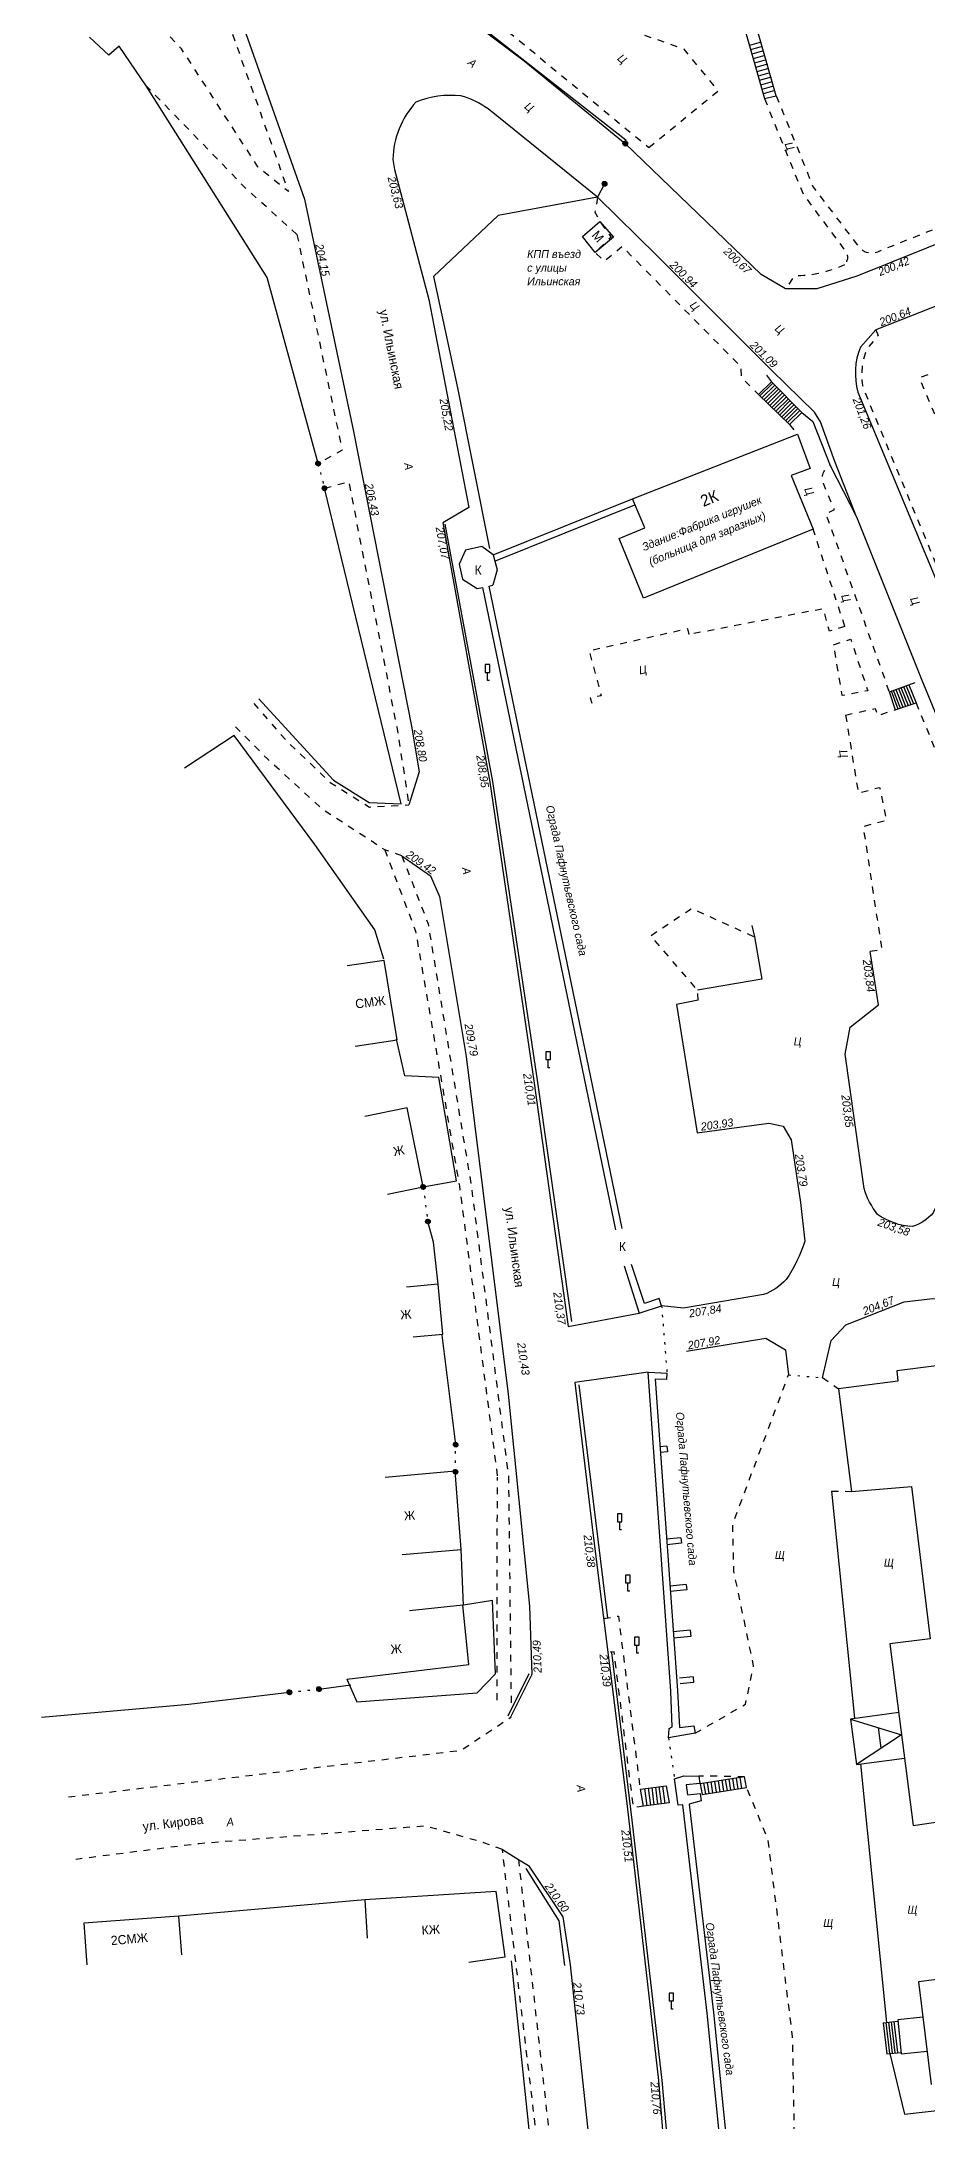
# Model space of a CAD drawing. Header units: metres. Extents: x 2227888 to 2228620, y 529759 to 530801.
# Drawn here: x 2227902.1 to 2227999, y 530224.7 to 530452.1 of the extents above; entities that cross this region are included whole.
import ezdxf

# ---------------------------------------------------------------- set-up
doc = ezdxf.new("R2010")
doc.units = ezdxf.units.M
doc.header["$LTSCALE"] = 0.5
for name, pattern in [('189_3', [3, 1.5, -1.5]), ('24', [3, 1.5, -1.5]), ('366', [2, 0.5, -1.5]), ('CONTI', [0])]:
    doc.linetypes.add(name, pattern=pattern)
for name, color, linetype in [('АВТОДОРОГИ', 252, 'CONTI'), ('ЗДАН_ОБЩЕСТ', 252, 'CONTI'), ('ЗДАНИЯ_ЖИЛЫЕ', 252, 'CONTI'), ('КУЛЬТ_РИТУАЛ', 252, 'CONTI'), ('ОГРАЖДЕНИЯ', 252, 'CONTI'), ('СКЛАДСКИЕ', 252, 'CONTI'), ('СООРУЖЕНИЯ', 252, 'CONTI'), ('ТРОТУАРЫ', 252, 'CONTI')]:
    doc.layers.add(name, color=color, linetype=linetype)
doc.layers.get('0').off()
doc.styles.get("Standard").update_dxf_attribs({"font": '', "height": 0.875})
doc.styles.add('БМ431', font='', dxfattribs={"height": 0.875})
doc.styles.add('древний курсив', font='', dxfattribs={"height": 0.875})
doc.styles.add('рубленый', font='', dxfattribs={"height": 1})
doc.styles.get('Standard').set_extended_font_data('Bm431', italic=True)
doc.styles.get('БМ431').set_extended_font_data('Bm431', italic=True)
doc.styles.get('древний курсив').set_extended_font_data('D431', italic=True)
doc.styles.get('рубленый').set_extended_font_data('P131')
doc.linetypes.add('119_3', pattern='A,6,-2,[12,GUGK.shx,S=1,R=0,X=0,Y=0],6,[12,GUGK.shx,S=1,R=180,X=0,Y=0],-2', length=16)
doc.linetypes.add('122_k', pattern='A,1,-2,6,-0.5,-0.2,["К",Standard,S=2,R=0,X=-0.1,Y=-1],-0.2,-2,6,-2,6,-2,6', length=33.9)
doc.linetypes.add('136', pattern='A,4,[2,GUGK.shx,S=0.2,R=0,X=0,Y=0],4,-2', length=10)
doc.linetypes.add('280', pattern='A,2,[9,GUGK.shx,S=0.25,R=0,X=0,Y=0.5],2,0', length=4)
doc.linetypes.add('474_1', pattern='A,1.5,[4,GUGK.shx,S=1,R=0,X=0,Y=-0.5],-0.5,[5,GUGK.shx,S=0.3,R=45,X=0,Y=0.5],0.001,-0.5,0.5', length=3.001)
doc.linetypes.add('474_2', pattern='A,2,[8,GUGK.shx,S=0.1,R=0,X=0,Y=0],2', length=4)
doc.linetypes.add('475_1a', pattern='A,2.5,[5,GUGK.shx,S=0.6,R=45,X=0,Y=0],2.5', length=5)

# ---------------------------------------------------------------- blocks, each defined once
blk = doc.blocks.new('g206_3')
for p, q in [((0.25, 1.75), (-0.25, 1.75)), ((-0.25, 1.75), (-0.25, 0.9)), ((-0.25, 0.9), (0, 0.9)), ((0, 0.9), (0.25, 0.9)), ((0, 0), (0, 0.9)), ((0.2, 0), (0, 0)), ((0.25, 0.9), (0.25, 1.75))]:
    blk.add_line(p, q)
blk = doc.blocks.new('g107_1a')
at = {"linetype": 'Continuous'}
for p, q in [((-0.25, 0.05), (-0.05, 0.25)), ((-0.25, 0.05), (-0.05, 0.25)), ((-0.25, 0.04), (-0.04, 0.25)), ((-0.25, 0.04), (-0.04, 0.25)), ((-0.25, 0.04), (-0.04, 0.25)), ((-0.25, 0.04), (-0.04, 0.25)), ((-0.25, 0.04), (-0.04, 0.25)), ((-0.25, 0.03), (-0.03, 0.25)), ((-0.25, 0.03), (-0.03, 0.25)), ((-0.25, 0.03), (-0.03, 0.25)), ((-0.25, 0.03), (-0.03, 0.25)), ((-0.25, 0.03), (-0.03, 0.25)), ((-0.25, 0.02), (-0.02, 0.25)), ((-0.25, 0.02), (-0.02, 0.25)), ((-0.25, 0.02), (-0.02, 0.25)), ((-0.25, 0.02), (-0.02, 0.25)), ((-0.25, 0.02), (-0.02, 0.25)), ((-0.25, 0.01), (-0.01, 0.25)), ((-0.25, 0.01), (-0.01, 0.25)), ((-0.25, 0.01), (-0.01, 0.25)), ((-0.25, 0.01), (-0.01, 0.25)), ((-0.25, 0.01), (-0.01, 0.25)), ((-0.25, 0), (0, 0.25)), ((-0.25, 0), (0, 0.25)), ((-0.25, 0), (0, 0.25)), ((-0.25, 0), (0, 0.25)), ((-0.25, 0), (0, 0.25)), ((-0.25, 0), (0, 0.25)), ((-0.25, -0.01), (0.01, 0.25)), ((-0.25, -0.01), (0.01, 0.25)), ((-0.25, -0.01), (0.01, 0.25)), ((-0.25, -0.01), (0.01, 0.25)), ((-0.25, -0.01), (0.01, 0.25)), ((-0.25, -0.01), (0.01, 0.25)), ((-0.25, -0.02), (0.02, 0.25)), ((-0.25, -0.02), (0.02, 0.25)), ((-0.25, -0.02), (0.02, 0.25)), ((-0.25, -0.02), (0.02, 0.25)), ((-0.25, -0.02), (0.02, 0.25)), ((-0.25, -0.02), (0.02, 0.25)), ((-0.25, -0.03), (0.03, 0.25)), ((-0.25, -0.03), (0.03, 0.25)), ((-0.25, -0.03), (0.03, 0.25)), ((-0.25, -0.03), (0.03, 0.25)), ((-0.25, -0.03), (0.03, 0.25)), ((-0.25, -0.03), (0.03, 0.25)), ((-0.25, -0.04), (0.03, 0.25)), ((-0.25, -0.04), (0.04, 0.25)), ((-0.25, -0.04), (0.04, 0.25)), ((-0.25, -0.04), (0.04, 0.25)), ((-0.25, -0.04), (0.04, 0.25)), ((-0.25, -0.04), (0.04, 0.25)), ((-0.25, -0.04), (0.04, 0.25)), ((-0.25, -0.05), (0.05, 0.25)), ((-0.25, -0.05), (0.05, 0.25)), ((-0.25, -0.05), (0.05, 0.25)), ((-0.24, 0.08), (-0.08, 0.24)), ((-0.24, 0.08), (-0.08, 0.24)), ((-0.24, 0.08), (-0.08, 0.24)), ((-0.24, 0.07), (-0.07, 0.24)), ((-0.24, 0.07), (-0.07, 0.24)), ((-0.24, 0.07), (-0.07, 0.24)), ((-0.24, 0.07), (-0.07, 0.24)), ((-0.24, 0.06), (-0.06, 0.24)), ((-0.24, 0.06), (-0.06, 0.24)), ((-0.24, 0.06), (-0.06, 0.24)), ((-0.24, 0.06), (-0.06, 0.24)), ((-0.24, 0.06), (-0.06, 0.24)), ((-0.24, 0.05), (-0.05, 0.24)), ((-0.24, 0.05), (-0.05, 0.24)), ((-0.24, -0.05), (0.05, 0.24)), ((-0.24, -0.05), (0.05, 0.24)), ((-0.24, -0.05), (0.05, 0.24)), ((-0.24, -0.05), (0.05, 0.24)), ((-0.24, -0.06), (0.06, 0.24)), ((-0.24, -0.06), (0.06, 0.24)), ((-0.24, -0.06), (0.06, 0.24)), ((-0.24, -0.06), (0.06, 0.24)), ((-0.24, -0.06), (0.06, 0.24)), ((-0.24, -0.06), (0.06, 0.24)), ((-0.24, -0.06), (0.06, 0.24)), ((-0.24, -0.07), (0.07, 0.24)), ((-0.24, -0.07), (0.07, 0.24)), ((-0.24, -0.07), (0.07, 0.24)), ((-0.24, -0.07), (0.07, 0.24)), ((-0.24, -0.07), (0.07, 0.24)), ((-0.24, -0.07), (0.07, 0.24)), ((-0.24, -0.07), (0.07, 0.24)), ((-0.24, -0.08), (0.08, 0.24)), ((-0.24, -0.08), (0.08, 0.24)), ((-0.24, -0.08), (0.08, 0.24)), ((-0.24, -0.08), (0.08, 0.24)), ((-0.24, -0.08), (0.08, 0.24)), ((-0.24, -0.08), (0.08, 0.24)), ((-0.24, -0.08), (0.08, 0.24)), ((-0.24, -0.08), (0.08, 0.24)), ((-0.23, 0.11), (-0.11, 0.23)), ((-0.23, 0.1), (-0.1, 0.23)), ((-0.23, 0.1), (-0.1, 0.23)), ((-0.23, 0.1), (-0.1, 0.23)), ((-0.23, 0.09), (-0.09, 0.23)), ((-0.23, 0.09), (-0.09, 0.23)), ((-0.23, 0.09), (-0.09, 0.23)), ((-0.24, 0.09), (-0.09, 0.23)), ((-0.23, -0.09), (0.09, 0.23)), ((-0.23, -0.09), (0.09, 0.23)), ((-0.23, -0.09), (0.09, 0.23)), ((-0.23, -0.09), (0.09, 0.23)), ((-0.23, -0.09), (0.09, 0.23)), ((-0.23, -0.09), (0.09, 0.23)), ((-0.23, -0.09), (0.09, 0.23)), ((-0.23, -0.09), (0.09, 0.23)), ((-0.23, -0.1), (0.1, 0.23)), ((-0.23, -0.1), (0.1, 0.23)), ((-0.23, -0.1), (0.1, 0.23)), ((-0.23, -0.1), (0.1, 0.23)), ((-0.23, -0.1), (0.1, 0.23)), ((-0.23, -0.1), (0.1, 0.23)), ((-0.23, -0.1), (0.1, 0.23)), ((-0.23, -0.1), (0.1, 0.23)), ((-0.23, -0.11), (0.11, 0.23)), ((-0.23, -0.11), (0.11, 0.23)), ((-0.23, -0.11), (0.11, 0.23)), ((-0.22, 0.12), (-0.13, 0.22)), ((-0.22, 0.12), (-0.12, 0.22)), ((-0.22, 0.12), (-0.12, 0.22)), ((-0.22, 0.11), (-0.11, 0.22)), ((-0.22, 0.11), (-0.11, 0.22)), ((-0.22, -0.11), (0.11, 0.22)), ((-0.22, -0.11), (0.11, 0.22)), ((-0.22, -0.11), (0.11, 0.22)), ((-0.22, -0.11), (0.11, 0.22)), ((-0.22, -0.11), (0.11, 0.22)), ((-0.22, -0.12), (0.12, 0.22)), ((-0.22, -0.12), (0.12, 0.22)), ((-0.22, -0.12), (0.12, 0.22)), ((-0.22, -0.12), (0.12, 0.22)), ((-0.22, -0.12), (0.12, 0.22)), ((-0.22, -0.12), (0.12, 0.22)), ((-0.22, -0.12), (0.12, 0.22)), ((-0.22, -0.12), (0.12, 0.22)), ((-0.22, -0.12), (0.12, 0.22)), ((-0.22, -0.13), (0.13, 0.22)), ((-0.22, -0.13), (0.13, 0.22)), ((-0.21, 0.14), (-0.14, 0.21)), ((-0.21, 0.13), (-0.13, 0.21)), ((-0.21, 0.13), (-0.13, 0.21)), ((-0.21, -0.13), (0.13, 0.21)), ((-0.21, -0.13), (0.13, 0.21)), ((-0.21, -0.13), (0.13, 0.21)), ((-0.21, -0.13), (0.13, 0.21)), ((-0.21, -0.13), (0.13, 0.21)), ((-0.21, -0.13), (0.13, 0.21)), ((-0.21, -0.13), (0.13, 0.21)), ((-0.21, -0.14), (0.14, 0.21)), ((-0.21, -0.14), (0.14, 0.21)), ((-0.21, -0.14), (0.14, 0.21)), ((-0.21, -0.14), (0.14, 0.21)), ((-0.21, -0.14), (0.14, 0.21)), ((-0.21, -0.14), (0.14, 0.21)), ((-0.21, -0.14), (0.14, 0.21)), ((-0.21, -0.14), (0.14, 0.21)), ((-0.2, 0.15), (-0.15, 0.2)), ((-0.2, 0.14), (-0.14, 0.2)), ((-0.2, -0.14), (0.14, 0.2)), ((-0.2, -0.14), (0.14, 0.2)), ((-0.2, -0.15), (0.15, 0.2)), ((-0.2, -0.15), (0.15, 0.2)), ((-0.2, -0.15), (0.15, 0.2)), ((-0.2, -0.15), (0.15, 0.2)), ((-0.2, -0.15), (0.15, 0.2)), ((-0.2, -0.15), (0.15, 0.2)), ((-0.2, -0.15), (0.15, 0.2)), ((-0.2, -0.15), (0.15, 0.2)), ((-0.2, -0.15), (0.15, 0.2)), ((-0.2, -0.16), (0.16, 0.2)), ((-0.2, -0.16), (0.16, 0.2)), ((-0.19, 0.16), (-0.16, 0.19)), ((-0.19, -0.16), (0.16, 0.19)), ((-0.19, -0.16), (0.16, 0.19)), ((-0.19, -0.16), (0.16, 0.19)), ((-0.19, -0.16), (0.16, 0.19)), ((-0.19, -0.16), (0.16, 0.19)), ((-0.19, -0.16), (0.16, 0.19)), ((-0.19, -0.16), (0.16, 0.19)), ((-0.19, -0.16), (0.16, 0.19)), ((-0.19, -0.16), (0.16, 0.19)), ((-0.19, -0.17), (0.17, 0.19)), ((-0.19, -0.17), (0.17, 0.19)), ((-0.19, -0.17), (0.17, 0.19)), ((-0.18, -0.17), (0.17, 0.18)), ((-0.18, -0.17), (0.17, 0.18)), ((-0.18, -0.17), (0.17, 0.18)), ((-0.18, -0.17), (0.17, 0.18)), ((-0.18, -0.17), (0.17, 0.18)), ((-0.18, -0.17), (0.17, 0.18)), ((-0.18, -0.17), (0.17, 0.18)), ((-0.18, -0.17), (0.17, 0.18)), ((-0.18, -0.18), (0.18, 0.18)), ((-0.18, -0.18), (0.18, 0.18)), ((-0.18, -0.18), (0.18, 0.18)), ((-0.18, -0.18), (0.18, 0.18)), ((-0.17, -0.18), (0.18, 0.17)), ((-0.17, -0.18), (0.18, 0.17)), ((-0.17, -0.18), (0.18, 0.17)), ((-0.17, -0.18), (0.18, 0.17)), ((-0.17, -0.18), (0.18, 0.17)), ((-0.17, -0.18), (0.18, 0.17)), ((-0.17, -0.18), (0.18, 0.17)), ((-0.17, -0.19), (0.19, 0.17)), ((-0.17, -0.19), (0.19, 0.17)), ((-0.17, -0.19), (0.19, 0.17)), ((-0.17, -0.19), (0.19, 0.17)), ((-0.16, -0.19), (0.19, 0.16)), ((-0.16, -0.19), (0.19, 0.16)), ((-0.16, -0.19), (0.19, 0.16)), ((-0.16, -0.19), (0.19, 0.16)), ((-0.16, -0.19), (0.19, 0.16)), ((-0.16, -0.19), (0.19, 0.16)), ((-0.16, -0.19), (0.19, 0.16)), ((-0.16, -0.19), (0.19, 0.16)), ((-0.16, -0.19), (0.19, 0.16)), ((-0.16, -0.2), (0.2, 0.16)), ((-0.15, -0.2), (0.2, 0.15)), ((-0.15, -0.2), (0.2, 0.15)), ((-0.15, -0.2), (0.2, 0.15)), ((-0.15, -0.2), (0.2, 0.15)), ((-0.15, -0.2), (0.2, 0.15)), ((-0.15, -0.2), (0.2, 0.15)), ((-0.15, -0.2), (0.2, 0.15)), ((-0.15, -0.2), (0.2, 0.15)), ((-0.15, -0.2), (0.2, 0.15)), ((-0.15, -0.2), (0.2, 0.15)), ((-0.14, -0.2), (0.2, 0.14)), ((-0.14, -0.2), (0.2, 0.14)), ((-0.14, -0.21), (0.21, 0.14)), ((-0.14, -0.21), (0.21, 0.14)), ((-0.14, -0.21), (0.21, 0.14)), ((-0.14, -0.21), (0.21, 0.14)), ((-0.14, -0.21), (0.21, 0.14)), ((-0.14, -0.21), (0.21, 0.14)), ((-0.14, -0.21), (0.21, 0.14)), ((-0.13, -0.21), (0.21, 0.13)), ((-0.13, -0.21), (0.21, 0.13)), ((-0.13, -0.21), (0.21, 0.13)), ((-0.13, -0.21), (0.21, 0.13)), ((-0.13, -0.21), (0.21, 0.13)), ((-0.13, -0.21), (0.21, 0.13)), ((-0.13, -0.21), (0.21, 0.13)), ((-0.13, -0.22), (0.22, 0.13)), ((-0.13, -0.22), (0.22, 0.13)), ((-0.13, -0.22), (0.22, 0.12)), ((-0.12, -0.22), (0.22, 0.12)), ((-0.12, -0.22), (0.22, 0.12)), ((-0.12, -0.22), (0.22, 0.12)), ((-0.12, -0.22), (0.22, 0.12)), ((-0.12, -0.22), (0.22, 0.12)), ((-0.12, -0.22), (0.22, 0.12)), ((-0.12, -0.22), (0.22, 0.12)), ((-0.12, -0.22), (0.22, 0.12)), ((-0.11, -0.22), (0.22, 0.11)), ((-0.11, -0.22), (0.22, 0.11)), ((-0.11, -0.22), (0.22, 0.11)), ((-0.11, -0.22), (0.22, 0.11)), ((-0.11, -0.22), (0.22, 0.11)), ((-0.11, -0.23), (0.23, 0.11)), ((-0.11, -0.23), (0.23, 0.11)), ((-0.11, -0.23), (0.23, 0.11)), ((-0.11, -0.23), (0.23, 0.11)), ((-0.1, -0.23), (0.23, 0.1)), ((-0.1, -0.23), (0.23, 0.1)), ((-0.1, -0.23), (0.23, 0.1)), ((-0.1, -0.23), (0.23, 0.1)), ((-0.1, -0.23), (0.23, 0.1)), ((-0.1, -0.23), (0.23, 0.1)), ((-0.1, -0.23), (0.23, 0.1)), ((-0.1, -0.23), (0.23, 0.1)), ((-0.09, -0.23), (0.23, 0.09)), ((-0.09, -0.23), (0.23, 0.09)), ((-0.09, -0.23), (0.23, 0.09)), ((-0.09, -0.23), (0.23, 0.09)), ((-0.09, -0.23), (0.23, 0.09)), ((-0.09, -0.23), (0.23, 0.09)), ((-0.09, -0.23), (0.23, 0.09)), ((-0.09, -0.24), (0.23, 0.09)), ((-0.08, -0.24), (0.24, 0.08)), ((-0.08, -0.24), (0.24, 0.08)), ((-0.08, -0.24), (0.24, 0.08)), ((-0.08, -0.24), (0.24, 0.08)), ((-0.08, -0.24), (0.24, 0.08)), ((-0.08, -0.24), (0.24, 0.08)), ((-0.08, -0.24), (0.24, 0.08)), ((-0.07, -0.24), (0.24, 0.07)), ((-0.07, -0.24), (0.24, 0.07)), ((-0.07, -0.24), (0.24, 0.07)), ((-0.07, -0.24), (0.24, 0.07)), ((-0.07, -0.24), (0.24, 0.07)), ((-0.07, -0.24), (0.24, 0.07)), ((-0.07, -0.24), (0.24, 0.07)), ((-0.06, -0.24), (0.24, 0.06)), ((-0.06, -0.24), (0.24, 0.06)), ((-0.06, -0.24), (0.24, 0.06)), ((-0.06, -0.24), (0.24, 0.06)), ((-0.06, -0.24), (0.24, 0.06)), ((-0.06, -0.24), (0.24, 0.06)), ((-0.06, -0.24), (0.24, 0.06)), ((-0.06, -0.24), (0.24, 0.06)), ((-0.05, -0.24), (0.24, 0.05)), ((-0.05, -0.24), (0.24, 0.05)), ((-0.05, -0.24), (0.24, 0.05)), ((-0.05, -0.25), (0.25, 0.05)), ((-0.05, -0.25), (0.25, 0.05)), ((-0.05, -0.25), (0.25, 0.05)), ((-0.04, -0.25), (0.25, 0.04)), ((-0.04, -0.25), (0.25, 0.04)), ((-0.04, -0.25), (0.25, 0.04)), ((-0.04, -0.25), (0.25, 0.04)), ((-0.04, -0.25), (0.25, 0.04)), ((-0.04, -0.25), (0.25, 0.04)), ((-0.04, -0.25), (0.25, 0.04)), ((-0.03, -0.25), (0.25, 0.03)), ((-0.03, -0.25), (0.25, 0.03)), ((-0.03, -0.25), (0.25, 0.03)), ((-0.03, -0.25), (0.25, 0.03)), ((-0.03, -0.25), (0.25, 0.03)), ((-0.03, -0.25), (0.25, 0.03)), ((-0.02, -0.25), (0.25, 0.02)), ((-0.02, -0.25), (0.25, 0.02)), ((-0.02, -0.25), (0.25, 0.02)), ((-0.02, -0.25), (0.25, 0.02)), ((-0.02, -0.25), (0.25, 0.02)), ((-0.02, -0.25), (0.25, 0.02)), ((-0.01, -0.25), (0.25, 0.01)), ((-0.01, -0.25), (0.25, 0.01)), ((-0.01, -0.25), (0.25, 0.01)), ((-0.01, -0.25), (0.25, 0.01)), ((-0.01, -0.25), (0.25, 0.01)), ((-0.01, -0.25), (0.25, 0.01)), ((0, -0.25), (0.25, 0)), ((0, -0.25), (0.25, 0)), ((0, -0.25), (0.25, 0)), ((0, -0.25), (0.25, 0)), ((0, -0.25), (0.25, 0)), ((0, -0.25), (0.25, 0)), ((0.01, -0.25), (0.25, -0.01)), ((0.01, -0.25), (0.25, -0.01)), ((0.01, -0.25), (0.25, -0.01)), ((0.01, -0.25), (0.25, -0.01)), ((0.01, -0.25), (0.25, -0.01)), ((0.02, -0.25), (0.25, -0.02)), ((0.02, -0.25), (0.25, -0.02)), ((0.02, -0.25), (0.25, -0.02)), ((0.02, -0.25), (0.25, -0.02)), ((0.02, -0.25), (0.25, -0.02)), ((0.02, -0.25), (0.25, -0.02)), ((0.03, -0.25), (0.25, -0.03)), ((0.03, -0.25), (0.25, -0.03)), ((0.03, -0.25), (0.25, -0.03)), ((0.03, -0.25), (0.25, -0.03)), ((0.03, -0.25), (0.25, -0.04)), ((0.04, -0.25), (0.25, -0.04)), ((0.04, -0.25), (0.25, -0.04)), ((0.04, -0.25), (0.25, -0.04)), ((0.04, -0.25), (0.25, -0.04)), ((0.05, -0.25), (0.25, -0.05)), ((0.05, -0.25), (0.25, -0.05)), ((0.05, -0.24), (0.24, -0.05)), ((0.05, -0.24), (0.24, -0.05)), ((0.05, -0.24), (0.24, -0.05)), ((0.06, -0.24), (0.24, -0.06)), ((0.06, -0.24), (0.24, -0.06)), ((0.06, -0.24), (0.24, -0.06)), ((0.06, -0.24), (0.24, -0.06)), ((0.07, -0.24), (0.24, -0.07)), ((0.07, -0.24), (0.24, -0.07)), ((0.07, -0.24), (0.24, -0.07)), ((0.07, -0.24), (0.24, -0.07)), ((0.08, -0.24), (0.24, -0.08)), ((0.08, -0.24), (0.24, -0.08)), ((0.08, -0.24), (0.24, -0.08)), ((0.08, -0.24), (0.24, -0.08)), ((0.09, -0.23), (0.23, -0.09)), ((0.09, -0.23), (0.23, -0.09)), ((0.09, -0.23), (0.23, -0.09)), ((0.1, -0.23), (0.23, -0.1)), ((0.1, -0.23), (0.23, -0.1)), ((0.1, -0.23), (0.23, -0.1)), ((0.11, -0.23), (0.23, -0.11)), ((0.11, -0.23), (0.23, -0.11)), ((0.11, -0.22), (0.22, -0.11)), ((0.12, -0.22), (0.22, -0.12)), ((0.12, -0.22), (0.22, -0.12)), ((0.12, -0.22), (0.22, -0.12)), ((0.13, -0.21), (0.21, -0.13)), ((0.13, -0.21), (0.21, -0.13)), ((0.14, -0.21), (0.21, -0.14)), ((0.14, -0.21), (0.21, -0.14)), ((0.15, -0.2), (0.2, -0.15)), ((0.16, -0.19), (0.19, -0.16)), ((0.17, -0.18), (0.18, -0.17))]:
    blk.add_line(p, q, dxfattribs=at)
blk.add_circle((0, 0), 0.25, dxfattribs=at)

msp = doc.modelspace()

# ---------------------------------------------------------------- linework, layer by layer
at = {"layer": 'АВТОДОРОГИ', "flags": 128}
for points in [[(2227929.26, 530469.35), (2227935.58, 530464.54), (2227954.87, 530450.06), (2227965.93, 530440.99)], [(2227951.13, 530371.17), (2227955.95, 530338.5), (2227959.69, 530311.62), (2227967.45, 530313.07)], [(2227968.44, 530306.61), (2227960.41, 530305.5), (2227962.42, 530288.77), (2227966.15, 530259.17), (2227969.57, 530229.17), (2227970.89, 530212.78), (2227973.11, 530191.92), (2227977.44, 530155.29), (2227981.5, 530122.65), (2227987.56, 530076.55), (2227989.68, 530065.06), (2227991.75, 530059.38), (2228009.8, 530025.5), (2228018.66, 530013.27), (2228027.96, 530004.54), (2228046.15, 529991.71), (2228067.19, 529977.6), (2228088.86, 529963.19), (2228116.85, 529944.65), (2228124.81, 529941.09), (2228131.47, 529940.75), (2228156.83, 529945.32)]]:
    msp.add_lwpolyline(points, dxfattribs=at)
for points, elevation in [([(2227923.2, 530456.52), (2227930.85, 530434.9), (2227936.2, 530409.5), (2227942.57, 530377.27), (2227943.41, 530372.27), (2227942.28, 530368.68)], 203.07), ([(2227941.5, 530363.11), (2227944.62, 530360.92), (2227945.63, 530358.65), (2227948.55, 530341.16), (2227953.12, 530304.22), (2227955.45, 530281.02), (2227955.73, 530273.58), (2227953.36, 530268.84)], 203.07), ([(2227952.49, 530254.42), (2227954.25, 530253.34), (2227955.36, 530252.66), (2227959.11, 530247.07), (2227959.92, 530241.81), (2227961.9, 530223.08), (2227965.08, 530189.93), (2227965.52, 530184.78), (2227965.92, 530180.19), (2227968.98, 530153.96), (2227969.71, 530147.09), (2227970.86, 530138.67), (2227976.65, 530087.79), (2227978.19, 530076.67), (2227979.79, 530067.88), (2227979.86, 530062.34), (2227974.66, 530058.11)], 210.88)]:
    msp.add_lwpolyline(points, dxfattribs=dict(at, elevation=elevation))
msp.add_lwpolyline([(2227962.91, 530435.12), (2227950.93, 530444.78, 0.097787), (2227947.95, 530446.22, 0.121802), (2227943.04, 530445.51, 0.182618), (2227940.52, 530439.25), (2227940.7, 530438.16), (2227944.46, 530423.94), (2227948.84, 530401.2), (2227945.99, 530399.5), (2227951.13, 530371.17)], format="xyb", dxfattribs=at)
at = {"layer": 'АВТОДОРОГИ', "linetype": '189_3', "flags": 128}
for points in [[(2227925.3, 530379.76), (2227928.84, 530375.73), (2227933.68, 530371.11), (2227937.96, 530368.43), (2227942.28, 530368.68)], [(2227905.05, 530260.18), (2227947.96, 530265.27), (2227953.46, 530268.92)], [(2227952.49, 530254.42), (2227950.47, 530255.17), (2227944.07, 530256.99), (2227919.34, 530255.06), (2227905.86, 530253.34)]]:
    msp.add_lwpolyline(points, dxfattribs=at)
at = {"layer": 'АВТОДОРОГИ', "linetype": '189_3', "elevation": 203.07, "flags": 128}
msp.add_lwpolyline([(2227941.5, 530363.11), (2227939.63, 530363.76), (2227932.86, 530368.15), (2227926.81, 530373.7), (2227923.32, 530377.2)], dxfattribs=at)
at = {"layer": 'ЗДАН_ОБЩЕСТ', "linetype": 'Continuous'}
msp.add_lwpolyline([(2227998.46, 530236.1), (2227995.73, 530235.8), (2227996.11, 530232.09), (2227998.93, 530232.38)], dxfattribs=at)
at = {"layer": 'ЗДАНИЯ_ЖИЛЫЕ', "linetype": '24', "flags": 128}
msp.add_lwpolyline([(2227999.01, 530415.7), (2227998.09, 530415.36), (2228005.67, 530397.15)], dxfattribs=at)
at = {"layer": 'ЗДАНИЯ_ЖИЛЫЕ', "extrusion": (8.57602e-17, -6.2339e-17, -1)}
msp.add_lwpolyline([(-2227967.94, 530391.26), (-2227965.27, 530397.81), (-2227968.07, 530398.97), (-2227966.72, 530402.13), (-2227984.76, 530409.22), (-2227986.14, 530405.45), (-2227984.08, 530404.68), (-2227986.47, 530398.84)], close=True, dxfattribs=at)
at = {"layer": 'ЗДАНИЯ_ЖИЛЫЕ', "flags": 128}
for points in [[(2227936.41, 530342.29), (2227941, 530342.97), (2227939.58, 530351.64), (2227935.53, 530351.05)], [(2227939.95, 530326.1), (2227943.83, 530326.89), (2227942.08, 530335.52), (2227937.46, 530334.58)], [(2227942.73, 530310.49), (2227945.97, 530310.77), (2227945.48, 530316.24), (2227942.01, 530315.94)], [(2227941.53, 530286.67), (2227948, 530287.24), (2227947.33, 530295.79), (2227939.66, 530295.12)], [(2227935.49, 530273.04), (2227948.84, 530274.64), (2227948.17, 530281.14), (2227942.33, 530280.54)], [(2227948.82, 530242.09), (2227952.8, 530242.7), (2227951.8, 530249.82), (2227937.44, 530248.91), (2227937.72, 530244.72)], [(2227917.43, 530242.91), (2227917.11, 530247.15), (2227906.71, 530246.37), (2227907.05, 530241.8)]]:
    msp.add_lwpolyline(points, dxfattribs=at)
at = {"layer": 'КУЛЬТ_РИТУАЛ', "linetype": 'Continuous'}
for points in [[(2228013.27, 530308.98), (2227995.64, 530306.76), (2227995.73, 530305.66), (2227989.25, 530304.79), (2227990.67, 530293.59), (2227997.22, 530294.12), (2227999.26, 530277.48), (2227994.87, 530276.91), (2227997.43, 530257.05), (2228001.85, 530257.71)], [(2228004, 530240.71), (2227997.98, 530239.95), (2227999.38, 530228.74)]]:
    msp.add_lwpolyline(points, dxfattribs=at)
at = {"layer": 'КУЛЬТ_РИТУАЛ', "linetype": 'Continuous', "elevation": -0.1}
msp.add_lwpolyline([(2227995.84, 530269.4), (2227990.56, 530268.66), (2227991.22, 530263.73), (2227996.48, 530264.42)], dxfattribs=at)
at = {"layer": 'КУЛЬТ_РИТУАЛ', "flags": 128}
for points in [[(2227990.56, 530268.66), (2227996.15, 530266.98), (2227991.22, 530263.73)], [(2227993.59, 530267.75), (2227993.89, 530265.49)], [(2227994.12, 530235.48), (2227995.75, 530235.64)], [(2227994.12, 530235.48), (2227994.52, 530232.08)], [(2227994.42, 530235.51), (2227994.82, 530232.11)], [(2227994.72, 530235.55), (2227995.11, 530232.15)], [(2227995.01, 530235.58), (2227995.41, 530232.18)], [(2227995.31, 530235.62), (2227995.71, 530232.22)], [(2227994.52, 530232.08), (2227996.09, 530232.24)]]:
    msp.add_lwpolyline(points, dxfattribs=at)
at = {"layer": 'ОГРАЖДЕНИЯ', "linetype": '474_1', "flags": 128}
for points in [[(2227941.17, 530514.79), (2227940.29, 530514.34), (2227934.26, 530505.52), (2227932.06, 530501.09), (2227931.3, 530499.54), (2227930.5, 530496.51), (2227929.77, 530491.84), (2227931.42, 530477.22), (2227933.31, 530470.77), (2227935.73, 530465.38), (2227937.9, 530463.44), (2227966, 530441.39), (2227965.93, 530440.99)], [(2227963.67, 530436.6), (2227962.91, 530435.12), (2227952.03, 530433.12), (2227944.95, 530426.47), (2227947.6, 530414.29), (2227951.1, 530396.7)], [(2227925.88, 530380.25), (2227934.01, 530371.36)], [(2227939.55, 530351.79), (2227938.54, 530354.99), (2227931.99, 530364.34), (2227923.17, 530376.25), (2227917.75, 530372.67)], [(2227943.83, 530326.89), (2227947.47, 530327.57), (2227945.53, 530338.84), (2227945.53, 530338.84), (2227941.82, 530339.04), (2227940.92, 530343.05)], [(2227945.48, 530316.24), (2227944.95, 530320.85), (2227944.35, 530323.1)], [(2227947.39, 530298.7), (2227945.91, 530310.69)], [(2227948.25, 530281.14), (2227948, 530287.24)], [(2227935.49, 530273.04), (2227936.59, 530270.56), (2227949.75, 530271.57), (2227951.76, 530273.62), (2227951.4, 530281.65), (2227948.25, 530281.14)]]:
    msp.add_lwpolyline(points, dxfattribs=at)
for points, elevation in [([(2227913.55, 530447.31), (2227910.59, 530451.64), (2227909.47, 530450.66), (2227907.35, 530452.62)], 205.15), ([(2227932.34, 530406), (2227926.77, 530426.35), (2227913.55, 530447.31)], 206.8), ([(2227934.01, 530371.36), (2227937.94, 530368.94), (2227941.43, 530368.77), (2227933.05, 530403.3)], 210.16), ([(2227959.4, 530182.58), (2227958.65, 530195.21), (2227957.6, 530202.92), (2227953.48, 530242.26)], 210.98)]:
    msp.add_lwpolyline(points, dxfattribs=dict(at, elevation=elevation))
at = {"layer": 'ОГРАЖДЕНИЯ', "linetype": '280', "flags": 128}
for points in [[(2227981.36, 530415.65), (2227981.94, 530414.93), (2227985.25, 530411.6), (2227986.46, 530410.61), (2227988.34, 530405.78), (2227991.23, 530400.18)], [(2227988.49, 530293.62), (2227991, 530268.78)], [(2227991.65, 530263.8), (2227994.51, 530235.52)], [(2227994.86, 530232.11), (2227996.48, 530225.47), (2228022.96, 530228.47)]]:
    msp.add_lwpolyline(points, dxfattribs=at)
at = {"layer": 'ОГРАЖДЕНИЯ', "linetype": '366', "flags": 128}
for points, elevation in [([(2227932.34, 530406), (2227933.05, 530403.3)], 204.35), ([(2227947.37, 530295.73), (2227947.39, 530298.7)], 210.78)]:
    msp.add_lwpolyline(points, dxfattribs=dict(at, elevation=elevation))
at = {"layer": 'ОГРАЖДЕНИЯ', "flags": 128}
for points in [[(2227951.47, 530396.02), (2227966.72, 530402.13)], [(2227951.73, 530395.37), (2227966.98, 530401.48)], [(2227951.47, 530396.02), (2227951.47, 530396.02), (2227950.26, 530396.92), (2227948.46, 530396.52), (2227947.78, 530395), (2227948.15, 530393.35), (2227949.74, 530392.33)], [(2227951.47, 530396.02), (2227951.92, 530394.39), (2227951.45, 530392.69)], [(2227949.74, 530392.33), (2227950.33, 530392.46)], [(2227950.33, 530392.46), (2227964.87, 530322.18)], [(2227951.01, 530392.6), (2227951.45, 530392.69)], [(2227951.01, 530392.6), (2227965.56, 530322.33)], [(2227970.47, 530305.82), (2227969.2, 530305.87), (2227971.63, 530271.8), (2227971.85, 530267.75), (2227973.42, 530267.94), (2227973.59, 530267.15), (2227970.65, 530266.63), (2227970.73, 530267.66), (2227971.05, 530267.83), (2227970.93, 530271.75), (2227968.44, 530306.61), (2227970.5, 530306.52)], [(2227970.47, 530305.82), (2227970.5, 530306.52)]]:
    msp.add_lwpolyline(points, dxfattribs=at)
at = {"layer": 'ОГРАЖДЕНИЯ', "linetype": '474_2', "flags": 128}
for points in [[(2227946.22, 530399.37), (2227951.43, 530371.23)], [(2227951.43, 530371.23), (2227956.31, 530338.55), (2227960.07, 530312.16)], [(2227960.87, 530305.23), (2227963.98, 530279.73)], [(2227964.42, 530275.98), (2227966.66, 530257.63), (2227969.92, 530229.15), (2227971.38, 530212.77), (2227973.54, 530191.9), (2227977.85, 530155.36), (2227981.91, 530122.7), (2227988, 530076.59), (2227990.15, 530065.13), (2227992.2, 530059.46), (2228010.18, 530025.8), (2228018.88, 530013.47), (2228028.23, 530004.93), (2228046.41, 529992.09), (2228067.35, 529977.93), (2228088.7, 529963.92)], [(2227953.14, 530269.05), (2227955.41, 530273.67)], [(2227955.06, 530252.36), (2227958.65, 530246.62), (2227959.3, 530241.74)]]:
    msp.add_lwpolyline(points, dxfattribs=at)
at = {"layer": 'ОГРАЖДЕНИЯ', "linetype": '366', "flags": 128}
for points in [[(2227943.83, 530326.89), (2227944.35, 530323.1)], [(2227929.21, 530271.62), (2227932.44, 530271.97)]]:
    msp.add_lwpolyline(points, dxfattribs=at)
at = {"layer": 'ОГРАЖДЕНИЯ', "elevation": 0, "flags": 128}
msp.add_lwpolyline([(2227965.83, 530318.27), (2227967.45, 530313.07), (2227969.9, 530313.9), (2227969.63, 530314.68), (2227968.02, 530314.13), (2227966.6, 530318.42)], dxfattribs=at)
at = {"layer": 'ОГРАЖДЕНИЯ', "extrusion": (1.22465e-16, -2.71926e-32, -1)}
for points in [[(-2227970.48, 530298.53), (-2227969.73, 530298.45)], [(-2227970.54, 530297.93), (-2227969.77, 530297.85)], [(-2227970.48, 530298.53), (-2227970.54, 530297.93)], [(-2227972.01, 530288.52), (-2227970.45, 530288.36)], [(-2227972.07, 530287.92), (-2227970.49, 530287.76)], [(-2227972.01, 530288.52), (-2227972.07, 530287.92)], [(-2227972.6, 530283.42), (-2227970.81, 530283.24)], [(-2227972.66, 530282.82), (-2227970.86, 530282.64)], [(-2227972.6, 530283.42), (-2227972.66, 530282.82)], [(-2227973.02, 530278.42), (-2227971.17, 530278.24)], [(-2227973.02, 530278.42), (-2227973.09, 530277.73)], [(-2227973.09, 530277.73), (-2227971.22, 530277.54)], [(-2227973.35, 530273.29), (-2227971.87, 530273.15)], [(-2227973.41, 530272.7), (-2227971.93, 530272.55)], [(-2227973.35, 530273.29), (-2227973.41, 530272.7)]]:
    msp.add_lwpolyline(points, dxfattribs=at)
at = {"layer": 'ОГРАЖДЕНИЯ', "linetype": '475_1a', "flags": 128}
for points in [[(2227902.11, 530268.91), (2227918.2, 530270.3), (2227929.21, 530271.62)], [(2227932.44, 530271.97), (2227935.92, 530272.44)], [(2227937.44, 530248.91), (2227917.11, 530247.15)]]:
    msp.add_lwpolyline(points, dxfattribs=at)
at = {"layer": 'ОГРАЖДЕНИЯ'}
msp.add_polyline3d([(2227977.27, 530209.6, 0), (2227977.15, 530214.11, 0), (2227974.87, 530236.51, 0), (2227972.22, 530259.31, 0), (2227972.22, 530259.31, 0), (2227971.7, 530259.26, 0), (2227971.31, 530262.15, 0), (2227972.35, 530262.48, 0), (2227972.35, 530262.48, 0), (2227973.99, 530262.46, 0), (2227974.07, 530261.66, 0), (2227972.6, 530261.51, 0), (2227972.72, 530260.41, 0), (2227974.13, 530260.56, 0), (2227974.22, 530259.74, 0), (2227972.91, 530259.39, 0), (2227975.57, 530236.58, 0), (2227977.85, 530214.15, 0), (2227977.97, 530209.62, 0)], dxfattribs=at)
at = {"layer": 'СКЛАДСКИЕ', "flags": 128}
msp.add_lwpolyline([(2227963.16, 530432.48), (2227964.64, 530430.75), (2227962.64, 530429.09), (2227961.24, 530430.83)], close=True, dxfattribs=at)
at = {"layer": 'ТРОТУАРЫ', "linetype": '189_3', "flags": 128}
for points in [[(2227968.5, 530440.57), (2227976.1, 530446.75), (2227972.37, 530451.33), (2227965.46, 530453.71), (2227953.6, 530465.87), (2227945.56, 530474.49), (2227941.8, 530485.29), (2227933.9, 530492.54), (2227931.44, 530489.86), (2227932.82, 530477.69), (2227934.12, 530471.32), (2227937.84, 530465.04), (2227945.09, 530459.89), (2227968.5, 530440.57)], [(2227923.2, 530456.52), (2227921.95, 530455.86), (2227929.09, 530435.74), (2227925.77, 530438.44), (2227917.4, 530451.37), (2227909.52, 530459.7), (2227905.06, 530454.86)], [(2227962.91, 530435.12), (2227962.61, 530433.48), (2227963.16, 530432.48), (2227964.38, 530430.75), (2227962.64, 530429.09), (2227963.64, 530428.12), (2227965.58, 530429.75), (2227978.57, 530416.6), (2227978.59, 530415.48), (2227980.49, 530413.56)], [(2227983.9, 530410.26), (2227984.76, 530409.22)], [(2227989.94, 530388.19), (2227986.47, 530398.84)], [(2227989.94, 530388.19), (2227988.25, 530387.66), (2227987.62, 530390.12), (2227972.91, 530387.3)], [(2227972.91, 530387.3), (2227972.79, 530387.92), (2227961.98, 530385.49), (2227963.31, 530380.59), (2227962.08, 530380.39), (2227962.26, 530379.78)], [(2227988.72, 530386.19), (2227990.58, 530386.81), (2227992.46, 530381.15), (2227989.66, 530380.62), (2227988.72, 530386.19)], [(2227996.93, 530381.8), (2227998.35, 530382.31)], [(2227990.03, 530378.48), (2227993.25, 530379.22), (2227993.55, 530378.45), (2227995.45, 530379.08)], [(2227990.03, 530378.48), (2227991.41, 530369.97), (2227993.75, 530370.58), (2227994.5, 530366.98), (2227991.94, 530366.29), (2227993.98, 530352.84), (2227992.72, 530352.62)], [(2227997.73, 530379.83), (2228006.89, 530357.36), (2228007.66, 530353.96), (2228006.07, 530346), (2228007.18, 530343.96)], [(2227973.92, 530347.31), (2227973.83, 530348.42), (2227968.72, 530354.37), (2227973.2, 530357.35), (2227980.06, 530354.24)], [(2227973.59, 530267.15), (2227979.08, 530270.31), (2227979.97, 530274.5), (2227977.8, 530284.89), (2227977.69, 530290.02), (2227983.79, 530306.34)], [(2227988.49, 530293.62), (2227990.67, 530293.59)], [(2227963.57, 530279.68), (2227965.18, 530279.96), (2227967.55, 530261.11)], [(2227967.94, 530259.17), (2227966.83, 530259), (2227964.71, 530276.05), (2227964.03, 530275.97)], [(2227978.98, 530262.38), (2227973.99, 530262.46)], [(2227973.21, 530057.53), (2227969.52, 530067.79), (2227968.45, 530088.54), (2227965.87, 530116.51), (2227963.32, 530148.26), (2227963.13, 530152.54), (2227961.44, 530166.37), (2227959.71, 530186.38), (2227958.88, 530195.11), (2227958.02, 530205.86), (2227956.49, 530220.93), (2227952.49, 530254.42)]]:
    msp.add_lwpolyline(points, dxfattribs=at)
at = {"layer": 'ТРОТУАРЫ', "flags": 128}
for points in [[(2228076.58, 530466.96), (2228075.15, 530465.56), (2228069.44, 530460.21), (2228061.57, 530454.93), (2228038.13, 530445.46), (2228014.3, 530435.77), (2227991.24, 530426.5), (2227986.89, 530425.11), (2227983.45, 530425.11), (2227980.81, 530426.68), (2227965.93, 530440.99)], [(2227982.44, 530446.23), (2227977.52, 530463.49), (2227976.31, 530462.99)], [(2227976.31, 530462.99), (2227981.15, 530445.91)], [(2227981.15, 530445.91), (2227982.44, 530446.23)], [(2227962.91, 530435.12), (2227969.43, 530428.72), (2227981.94, 530416.21)], [(2227980.49, 530413.56), (2227981.94, 530414.93)], [(2227980.66, 530413.39), (2227982.07, 530414.8)], [(2227991.23, 530400.18), (2227988.85, 530406.22), (2227987.28, 530410.56), (2227986.63, 530411.61), (2227981.94, 530416.21)], [(2227980.49, 530413.56), (2227983.9, 530410.26)], [(2227980.88, 530413.18), (2227982.29, 530414.58)], [(2227981.09, 530412.98), (2227982.5, 530414.37)], [(2227981.31, 530412.77), (2227982.71, 530414.16)], [(2227981.53, 530412.56), (2227982.92, 530413.94)], [(2227981.74, 530412.35), (2227983.13, 530413.73)], [(2227981.96, 530412.14), (2227983.34, 530413.52)], [(2227982.17, 530411.93), (2227983.56, 530413.31)], [(2227982.39, 530411.72), (2227983.77, 530413.09)], [(2227982.6, 530411.52), (2227983.98, 530412.88)], [(2227982.82, 530411.31), (2227984.19, 530412.67)], [(2227983.04, 530411.1), (2227984.4, 530412.45)], [(2227983.25, 530410.89), (2227984.61, 530412.24)], [(2227983.48, 530410.69), (2227984.82, 530412.03)], [(2227983.69, 530410.48), (2227985.04, 530411.82)], [(2227983.9, 530410.26), (2227985.25, 530411.6)], [(2227994.8, 530381.07), (2227995.44, 530379.08)], [(2227994.81, 530381.05), (2227996.93, 530381.8)], [(2227995.02, 530381.13), (2227995.73, 530379.17)], [(2227995.23, 530381.2), (2227996.01, 530379.27)], [(2227995.51, 530381.3), (2227996.3, 530379.36)], [(2227995.8, 530381.4), (2227996.58, 530379.46)], [(2227996.08, 530381.5), (2227996.87, 530379.55)], [(2227996.36, 530381.6), (2227997.15, 530379.64)], [(2227996.65, 530381.7), (2227997.45, 530379.72)], [(2227996.93, 530381.8), (2227997.73, 530379.83)], [(2227995.45, 530379.08), (2227997.73, 530379.83)], [(2227979.76, 530355.48), (2227980.06, 530354.24), (2227980.87, 530349.61), (2227973.83, 530348.42)], [(2227987.5, 530306.01), (2227988.43, 530310.08), (2227990.06, 530311.81), (2227996.43, 530314.31), (2227999.57, 530314.7), (2228008.72, 530313.84)], [(2227972.64, 530308.91), (2227981.32, 530310.36), (2227983.47, 530309.07), (2227983.79, 530306.34)], [(2227978.45, 530262.3), (2227978.64, 530261.11)], [(2227968.03, 530261.09), (2227968.28, 530259.21)], [(2227968.43, 530261.14), (2227968.68, 530259.26)], [(2227968.83, 530261.19), (2227969.07, 530259.31)], [(2227969.22, 530261.24), (2227969.47, 530259.37)], [(2227969.62, 530261.3), (2227969.87, 530259.42)], [(2227970.02, 530261.35), (2227970.26, 530259.47)], [(2227974.5, 530261.68), (2227974.69, 530260.5)], [(2227974.9, 530261.74), (2227975.08, 530260.56)], [(2227975.29, 530261.81), (2227975.48, 530260.62)], [(2227975.69, 530261.87), (2227975.87, 530260.68)], [(2227976.08, 530261.93), (2227976.27, 530260.74)], [(2227976.48, 530261.99), (2227976.66, 530260.8)], [(2227976.87, 530262.05), (2227977.06, 530260.87)], [(2227977.27, 530262.11), (2227977.45, 530260.93)], [(2227977.66, 530262.18), (2227977.85, 530260.99)], [(2227978.06, 530262.24), (2227978.24, 530261.05)]]:
    msp.add_lwpolyline(points, dxfattribs=at)
for points in [[(2228079.94, 530461.73), (2228072.88, 530455.22), (2228064.48, 530449.59), (2228041.01, 530439.92), (2228026.55, 530434.03), (2228019.94, 530431.3), (2228011.39, 530427.73), (2227993.33, 530420.62), (2227991.65, 530418.74, 0.169611), (2227991.38, 530413.82), (2228002.63, 530386.8), (2228010.89, 530366.69), (2228017.62, 530350.42), (2228014.12, 530348.87), (2228012.88, 530343.36), (2228009.22, 530331.99)], [(2227991.23, 530400.18), (2227998.35, 530382.31), (2228008.5, 530357.79), (2228009.12, 530353.49), (2228007.18, 530343.96), (2228001.37, 530327.69), (2227999.6, 530324.07, -0.156147), (2227997.34, 530322.57, -0.148421), (2227993.52, 530323.88, -0.091385), (2227992.04, 530326.72), (2227989.99, 530341.42), (2227990.52, 530344.37), (2227993.61, 530346.81), (2227992.72, 530352.62)], [(2227973.92, 530347.31), (2227971.54, 530346.83), (2227973.78, 530332.79), (2227981.63, 530333.86), (2227983.19, 530333.55), (2227984.08, 530332.04), (2227985.08, 530325.17), (2227985.57, 530320.97, -0.067621), (2227983.52, 530316.76, -0.120203), (2227981.05, 530315.11), (2227972.3, 530313.62), (2227969.9, 530313.9)]]:
    msp.add_lwpolyline(points, format="xyb", dxfattribs=at)
at = {"layer": 'ТРОТУАРЫ', "linetype": '136', "flags": 128}
for points in [[(2227980.79, 530452.09), (2227979.5, 530451.72)], [(2227980.92, 530451.61), (2227979.64, 530451.24)], [(2227981.06, 530451.13), (2227979.78, 530450.76)], [(2227981.19, 530450.64), (2227979.91, 530450.28)], [(2227981.33, 530450.16), (2227980.05, 530449.8)], [(2227981.47, 530449.68), (2227980.18, 530449.32)], [(2227981.6, 530449.2), (2227980.32, 530448.84)], [(2227981.74, 530448.72), (2227980.46, 530448.36)], [(2227981.88, 530448.24), (2227980.59, 530447.88)], [(2227982.01, 530447.76), (2227980.73, 530447.39)], [(2227982.15, 530447.28), (2227980.86, 530446.91)], [(2227982.28, 530446.8), (2227981, 530446.43)]]:
    msp.add_lwpolyline(points, dxfattribs=at)
at = {"layer": 'ТРОТУАРЫ', "linetype": '189_3', "flags": 128}
for points, elevation in [([(2227930.03, 530431.04), (2227924.41, 530436.13), (2227913.55, 530447.31)], 204.35), ([(2227930.03, 530431.04), (2227934.97, 530407.45), (2227932.34, 530406)], 204.35), ([(2227933.05, 530403.3), (2227935.68, 530404.03), (2227940.94, 530377.2), (2227942.28, 530368.68)], 206.82), ([(2227939.63, 530363.76), (2227943.01, 530354.85), (2227947.79, 530327.02), (2227951.95, 530295.16)], 203.07), ([(2227941.5, 530363.11), (2227944.37, 530355.66), (2227949.07, 530327.1), (2227953.16, 530295.23)], 203.07), ([(2227987.5, 530306.04), (2227989.25, 530304.79)], 204.05), ([(2227951.91, 530270.77), (2227951.95, 530295.16)], 210.75), ([(2227953.16, 530295.23), (2227953.46, 530269.77)], 203.07), ([(2227989.2, 530212.93), (2227988.57, 530220.8), (2227984.45, 530222), (2227984.23, 530233.93), (2227981.55, 530255.52), (2227979.19, 530261.2)], 0), ([(2227954.25, 530253.34), (2227957.86, 530221.08), (2227960.21, 530195.18), (2227961.46, 530183.01), (2227962.9, 530166.8), (2227964.53, 530152.68), (2227964.52, 530149.12)], 210.8)]:
    msp.add_lwpolyline(points, dxfattribs=dict(at, elevation=elevation))
for points in [[(2227981.15, 530445.91), (2227985.39, 530435.43), (2227989.99, 530429.26, -0.355306), (2227989.92, 530427.74), (2227989.92, 530427.74, 0.472643), (2227989.92, 530427.74, 1.273327)], [(2227982.44, 530446.23), (2227986.48, 530436.24), (2227991.43, 530429.74, 0.365093), (2227993.71, 530429.23), (2228014.11, 530437.46)], [(2227989.92, 530427.74, -0.107912), (2227984.4, 530426.5), (2227983.55, 530425.26)], [(2227993.33, 530420.62), (2227993.59, 530420.02), (2227992.38, 530418.54, 0.157148), (2227991.93, 530414.28), (2228003.24, 530386.96), (2228011.49, 530367.01), (2228018.49, 530350.12), (2228014.81, 530348.36), (2228013.91, 530344.25), (2228012.47, 530339.35), (2228018.11, 530326.48), (2228019.87, 530327.21), (2228019.87, 530327.21)], [(2227994.8, 530381.07), (2227987.9, 530400.5), (2227988.8, 530400.97), (2227987.6, 530403.82, -0.400107), (2227988.34, 530405.78, -0.227251)]]:
    msp.add_lwpolyline(points, format="xyb", dxfattribs=at)
at = {"layer": 'ТРОТУАРЫ', "linetype": '366', "flags": 128}
for points in [[(2227969.9, 530313.9), (2227970.5, 530306.52)], [(2227983.79, 530306.34), (2227987.5, 530306.01)], [(2227970.65, 530266.63), (2227971.31, 530262.15)]]:
    msp.add_lwpolyline(points, dxfattribs=at)
at = {"layer": 'ТРОТУАРЫ', "flags": 128}
for points in [[(2227979.19, 530261.2), (2227978.98, 530262.38), (2227974.12, 530261.62), (2227974.33, 530260.44)], [(2227970.39, 530261.4), (2227970.75, 530259.53), (2227967.94, 530259.17), (2227967.59, 530261.03)]]:
    msp.add_lwpolyline(points, close=True, dxfattribs=at)

# ---------------------------------------------------------------- block references
at = {"layer": 'ОГРАЖДЕНИЯ', "linetype": '119_3'}
for p in [(2227965.93, 530440.99), (2227963.67, 530436.6), (2227932.34, 530406, 204.35), (2227933.05, 530403.3, 206.82), (2227943.83, 530326.89), (2227944.35, 530323.1), (2227947.39, 530298.7), (2227947.37, 530295.73, 210.78)]:
    msp.add_blockref('g107_1a', p, dxfattribs=at)
at = {"layer": 'ОГРАЖДЕНИЯ', "linetype": '474_2'}
for p in [(2227950.88, 530382.26), (2227957.49, 530339.92), (2227965.32, 530289.37), (2227966.22, 530282.69), (2227967.21, 530275.88), (2227970.97, 530236.96)]:
    msp.add_blockref('g206_3', p, dxfattribs=at)
at = {"layer": 'ОГРАЖДЕНИЯ', "linetype": '366'}
for p in [(2227929.21, 530271.62), (2227932.44, 530271.97)]:
    msp.add_blockref('g107_1a', p, dxfattribs=at)

# ---------------------------------------------------------------- texts
at = {"layer": 'АВТОДОРОГИ', "linetype": '280', "style": 'древний курсив'}
for s, rotation, p in [('203,63', 284.4789, (2227939.93, 530437.27)), ('204,15', 282.1833, (2227932.02, 530429.92)), ('205,22', 280.2519, (2227945.62, 530413.02)), ('206,43', 281.556, (2227937.45, 530403.73)), ('207,07', 280.4232, (2227945.2, 530398.99)), ('208,80', 279.7884, (2227942.8, 530376.85)), ('208,95', 278.5927, (2227949.64, 530374.04)), ('209,42', 325.153, (2227941.88, 530363.03)), ('209,79', 280.2538, (2227948.35, 530344.65)), ('210,01', 278.8184, (2227954.76, 530339.23)), ('210,37', 278.1351, (2227958.06, 530315.32)), ('210,43', 278.1959, (2227954.12, 530309.8)), ('210,38', 276.9356, (2227961.37, 530288.79)), ('210,49', 91.8815, (2227956.79, 530273.75)), ('210,39', 276.456, (2227963.11, 530275.73)), ('210,51', 276.3672, (2227965.5, 530256.52)), ('210,60', 304.7381, (2227957.09, 530250.4)), ('210,73', 276.7399, (2227960.23, 530239.85)), ('210,76', 274.8775, (2227968.69, 530228.98))]:
    msp.add_text(s, height=0.875, rotation=rotation, dxfattribs=at).set_placement(p)
at = {"layer": 'АВТОДОРОГИ'}
for s, height, rotation, style, p in [('ул. Ильинская', 1, 281.2176, 'рубленый', (2227939.02, 530422.74)), ('А', 0.875, 278.9538, 'БМ431', (2227941.76, 530406.01)), ('А', 0.875, 278.6425, 'БМ431', (2227948.08, 530361.77)), ('ул. Ильинская', 1, 277.3864, 'рубленый', (2227952.75, 530324.62)), ('А', 0.875, 277.3003, 'БМ431', (2227960.62, 530261.43)), ('ул. Кирова', 1, 7.0111, 'рубленый', (2227913.23, 530256.43)), ('А', 0.875, 5.7707, 'БМ431', (2227922.38, 530256.97))]:
    msp.add_text(s, height=height, rotation=rotation, dxfattribs=dict(at, style=style)).set_placement(p)
at = {"layer": 'ЗДАНИЯ_ЖИЛЫЕ', "style": 'рубленый'}
for s, rotation, p in [('СМЖ', 7.1685, (2227936.47, 530346.39)), ('Ж', 10.4354, (2227940.65, 530330.25)), ('Ж', 4.489, (2227941.37, 530312.39)), ('Ж', 3.6421, (2227941.76, 530290.41)), ('Ж', 5.1424, (2227940.31, 530275.81)), ('2СМЖ', 5.0149, (2227909.73, 530243.96)), ('КЖ', 3.5013, (2227943.69, 530245.09))]:
    msp.add_text(s, height=1, rotation=rotation, dxfattribs=at).set_placement(p)
at = {"layer": 'КУЛЬТ_РИТУАЛ', "style": 'БМ431'}
for s, p in [('Здание:Фабрика игрушек', (2227967.98, 530396.41)), ('(больница для заразных)', (2227968.72, 530394.81))]:
    msp.add_text(s, height=0.875, rotation=22.1536, dxfattribs=at).set_placement(p)
at = {"layer": 'ОГРАЖДЕНИЯ', "style": 'рубленый'}
for p in [(2227949.45, 530393.85), (2227965.23, 530319.87)]:
    msp.add_text('К', height=1, dxfattribs=at).set_placement(p)
at = {"layer": 'ОГРАЖДЕНИЯ', "style": 'БМ431'}
for rotation, p in [(282.6322, (2227957.24, 530368.52)), (274.8914, (2227971.47, 530302.23)), (277.7267, (2227974.72, 530246.38))]:
    msp.add_text('Ограда Пафнутьевского сада', height=0.875, rotation=rotation, dxfattribs=at).set_placement(p)
at = {"layer": 'СКЛАДСКИЕ', "linetype": '122_k', "style": 'рубленый'}
msp.add_text('М', height=1, rotation=311.4855, dxfattribs=at).set_placement((2227962.19, 530430.92))
at = {"layer": 'СКЛАДСКИЕ', "style": 'БМ431'}
for s, p in [('КПП въезд', (2227955.2, 530428.48)), ('с улицы', (2227955.2, 530426.98)), ('Ильинская', (2227955.2, 530425.49))]:
    msp.add_text(s, height=0.875, dxfattribs=at).set_placement(p)
at = {"layer": 'СООРУЖЕНИЯ', "linetype": '280', "style": 'рубленый'}
msp.add_text('2К', height=1.25, rotation=22.5078, dxfattribs=at).set_placement((2227974.48, 530401.25))
at = {"layer": 'ТРОТУАРЫ', "linetype": '189_3', "style": 'БМ431'}
for s, rotation, p in [('А', 320.8302, (2227948.63, 530449.71)), ('А', 320.8302, (2227948.63, 530449.71)), ('Ц', 319.2028, (2227964.99, 530450.2)), ('Ц', 319.2028, (2227964.99, 530450.2)), ('Ц', 320.8302, (2227954.83, 530444.92)), ('Ц', 292.2276, (2227983.33, 530440.95)), ('Ц', 312.187, (2227972.92, 530423.26)), ('Ц', 320.8302, (2227982.21, 530420.63)), ('Ц', 292.2161, (2227985.48, 530403.21)), ('Ц', 289.6037, (2227989.51, 530391.55)), ('Ц', 293.1133, (2227997.05, 530391.2)), ('Ц', 10.6306, (2227967.52, 530382.94)), ('Ц', 10.6306, (2227967.52, 530382.94)), ('Ц', 278.4822, (2227989.31, 530374.62))]:
    msp.add_text(s, height=0.875, rotation=rotation, dxfattribs=at).set_placement(p)
at = {"layer": 'ТРОТУАРЫ', "linetype": '280', "style": 'древний курсив'}
for s, rotation, p in [('200,67', 316.0365, (2227976.61, 530429.11)), ('200,42', 21.9706, (2227993.8, 530426.5)), ('200,94', 315.1381, (2227970.74, 530427.65)), ('200,64', 21.4388, (2227993.93, 530421.01)), ('201,09', 316.0743, (2227979.5, 530418.86)), ('201,26', 290.8855, (2227990.79, 530413)), ('203,84', 277.6625, (2227991.9, 530351.69)), ('203,85', 277.4534, (2227989.56, 530336.9)), ('203,93', 8.1251, (2227974.25, 530333.03)), ('203,79', 278.777, (2227984.48, 530330.42)), ('203,58', 340.6365, (2227993.47, 530322.67)), ('204,67', 21.613, (2227992.11, 530312.84)), ('207,84', 9.4758, (2227972.98, 530312.6)), ('207,92', 10.1235, (2227972.85, 530309.11))]:
    msp.add_text(s, height=0.875, rotation=rotation, dxfattribs=at).set_placement(p)
at = {"layer": 'ТРОТУАРЫ', "linetype": '189_3', "style": 'БМ431'}
for p in [(2227984.35, 530342.36), (2227988.55, 530316.06)]:
    msp.add_text('Ц', height=0.875, dxfattribs=at).set_placement(p)
at = {"layer": 'ТРОТУАРЫ', "linetype": '366', "style": 'БМ431'}
for p in [(2227982.29, 530286.2), (2227982.29, 530286.2), (2227994.21, 530285.35, 204.05), (2227994.21, 530285.35, 204.05), (2227987.58, 530245.95), (2227987.58, 530245.95), (2227996.79, 530247.39), (2227996.79, 530247.39)]:
    msp.add_text('Щ', height=0.875, dxfattribs=at).set_placement(p)

doc.saveas('drawing.dxf')
